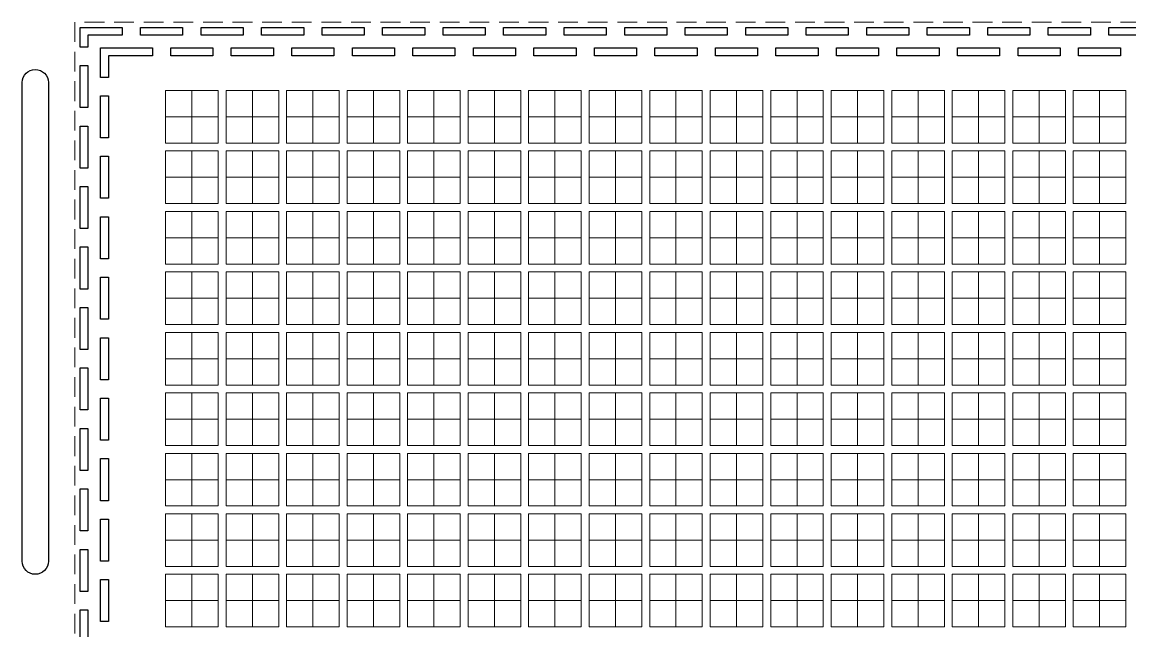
# Model space of a CAD drawing. Extents: x 421 to 684, y -247 to -113.
# Drawn here: x 552.41 to 594.51, y -161.92 to -138.77 of the extents above; entities that cross this region are included whole.
import ezdxf

# ---------------------------------------------------------------- set-up
doc = ezdxf.new("R2010")
doc.units = 0
doc.header["$LTSCALE"] = 3
doc.header["$MEASUREMENT"] = 0
for name, pattern in [('CENTER', [2, 1.25, -0.25, 0.25, -0.25]), ('HIDDEN', [0.375, 0.25, -0.125]), ('PHANTOM', [2.5, 1.25, -0.25, 0.25, -0.25, 0.25, -0.25])]:
    doc.linetypes.add(name, pattern=pattern)
for name, color, linetype, lineweight in [('CLIN', 1, 'CENTER', 15), ('HIDN', 6, 'HIDDEN', 15), ('OBJ', 3, 'Continuous', 30), ('OBJ1', 7, 'Continuous', 30), ('PHANTOM', 5, 'PHANTOM', 15)]:
    doc.layers.add(name, color=color, linetype=linetype, lineweight=lineweight)

msp = doc.modelspace()

# ---------------------------------------------------------------- linework, layer by layer
at = {"layer": 'CLIN'}
for p, q in [((558.8626, -141.3671), (558.8626, -143.3671)), ((561.1626, -141.3671), (561.1626, -143.3671)), ((563.4626, -141.3671), (563.4626, -143.3671)), ((565.7626, -141.3671), (565.7626, -143.3671)), ((568.0626, -141.3671), (568.0626, -143.3671)), ((570.3626, -141.3671), (570.3626, -143.3671)), ((572.6626, -141.3671), (572.6626, -143.3671)), ((574.9626, -141.3671), (574.9626, -143.3671)), ((577.2626, -141.3671), (577.2626, -143.3671)), ((579.5626, -141.3671), (579.5626, -143.3671)), ((581.8626, -141.3671), (581.8626, -143.3671)), ((584.1626, -141.3671), (584.1626, -143.3671)), ((586.4626, -141.3671), (586.4626, -143.3671)), ((588.7626, -141.3671), (588.7626, -143.3671)), ((591.0626, -141.3671), (591.0626, -143.3671)), ((593.3626, -141.3671), (593.3626, -143.3671)), ((557.8626, -142.3671), (559.8626, -142.3671)), ((560.1626, -142.3671), (562.1626, -142.3671)), ((562.4626, -142.3671), (564.4626, -142.3671)), ((564.7626, -142.3671), (566.7626, -142.3671)), ((567.0626, -142.3671), (569.0626, -142.3671)), ((569.3626, -142.3671), (571.3626, -142.3671)), ((571.6626, -142.3671), (573.6626, -142.3671)), ((573.9626, -142.3671), (575.9626, -142.3671)), ((576.2626, -142.3671), (578.2626, -142.3671)), ((578.5626, -142.3671), (580.5626, -142.3671)), ((580.8626, -142.3671), (582.8626, -142.3671)), ((583.1626, -142.3671), (585.1626, -142.3671)), ((585.4626, -142.3671), (587.4626, -142.3671)), ((587.7626, -142.3671), (589.7626, -142.3671)), ((590.0626, -142.3671), (592.0626, -142.3671)), ((592.3626, -142.3671), (594.3626, -142.3671)), ((558.8626, -143.6671), (558.8626, -145.6671)), ((561.1626, -143.6671), (561.1626, -145.6671)), ((563.4626, -143.6671), (563.4626, -145.6671)), ((565.7626, -143.6671), (565.7626, -145.6671)), ((568.0626, -143.6671), (568.0626, -145.6671)), ((570.3626, -143.6671), (570.3626, -145.6671)), ((572.6626, -143.6671), (572.6626, -145.6671)), ((574.9626, -143.6671), (574.9626, -145.6671)), ((577.2626, -143.6671), (577.2626, -145.6671)), ((579.5626, -143.6671), (579.5626, -145.6671)), ((581.8626, -143.6671), (581.8626, -145.6671)), ((584.1626, -143.6671), (584.1626, -145.6671)), ((586.4626, -143.6671), (586.4626, -145.6671)), ((588.7626, -143.6671), (588.7626, -145.6671)), ((591.0626, -143.6671), (591.0626, -145.6671)), ((593.3626, -143.6671), (593.3626, -145.6671)), ((557.8626, -144.6671), (559.8626, -144.6671)), ((560.1626, -144.6671), (562.1626, -144.6671)), ((562.4626, -144.6671), (564.4626, -144.6671)), ((564.7626, -144.6671), (566.7626, -144.6671)), ((567.0626, -144.6671), (569.0626, -144.6671)), ((569.3626, -144.6671), (571.3626, -144.6671)), ((571.6626, -144.6671), (573.6626, -144.6671)), ((573.9626, -144.6671), (575.9626, -144.6671)), ((576.2626, -144.6671), (578.2626, -144.6671)), ((578.5626, -144.6671), (580.5626, -144.6671)), ((580.8626, -144.6671), (582.8626, -144.6671)), ((583.1626, -144.6671), (585.1626, -144.6671)), ((585.4626, -144.6671), (587.4626, -144.6671)), ((587.7626, -144.6671), (589.7626, -144.6671)), ((590.0626, -144.6671), (592.0626, -144.6671)), ((592.3626, -144.6671), (594.3626, -144.6671)), ((558.8626, -145.9671), (558.8626, -147.9671)), ((561.1626, -145.9671), (561.1626, -147.9671)), ((563.4626, -145.9671), (563.4626, -147.9671)), ((565.7626, -145.9671), (565.7626, -147.9671)), ((568.0626, -145.9671), (568.0626, -147.9671)), ((570.3626, -145.9671), (570.3626, -147.9671)), ((572.6626, -145.9671), (572.6626, -147.9671)), ((574.9626, -145.9671), (574.9626, -147.9671)), ((577.2626, -145.9671), (577.2626, -147.9671)), ((579.5626, -145.9671), (579.5626, -147.9671)), ((581.8626, -145.9671), (581.8626, -147.9671)), ((584.1626, -145.9671), (584.1626, -147.9671)), ((586.4626, -145.9671), (586.4626, -147.9671)), ((588.7626, -145.9671), (588.7626, -147.9671)), ((591.0626, -145.9671), (591.0626, -147.9671)), ((593.3626, -145.9671), (593.3626, -147.9671)), ((557.8626, -146.9671), (559.8626, -146.9671)), ((560.1626, -146.9671), (562.1626, -146.9671)), ((562.4626, -146.9671), (564.4626, -146.9671)), ((564.7626, -146.9671), (566.7626, -146.9671)), ((567.0626, -146.9671), (569.0626, -146.9671)), ((569.3626, -146.9671), (571.3626, -146.9671)), ((571.6626, -146.9671), (573.6626, -146.9671)), ((573.9626, -146.9671), (575.9626, -146.9671)), ((576.2626, -146.9671), (578.2626, -146.9671)), ((578.5626, -146.9671), (580.5626, -146.9671)), ((580.8626, -146.9671), (582.8626, -146.9671)), ((583.1626, -146.9671), (585.1626, -146.9671)), ((585.4626, -146.9671), (587.4626, -146.9671)), ((587.7626, -146.9671), (589.7626, -146.9671)), ((590.0626, -146.9671), (592.0626, -146.9671)), ((592.3626, -146.9671), (594.3626, -146.9671)), ((558.8626, -148.2671), (558.8626, -150.2671)), ((561.1626, -148.2671), (561.1626, -150.2671)), ((563.4626, -148.2671), (563.4626, -150.2671)), ((565.7626, -148.2671), (565.7626, -150.2671)), ((568.0626, -148.2671), (568.0626, -150.2671)), ((570.3626, -148.2671), (570.3626, -150.2671)), ((572.6626, -148.2671), (572.6626, -150.2671)), ((574.9626, -148.2671), (574.9626, -150.2671)), ((577.2626, -148.2671), (577.2626, -150.2671)), ((579.5626, -148.2671), (579.5626, -150.2671)), ((581.8626, -148.2671), (581.8626, -150.2671)), ((584.1626, -148.2671), (584.1626, -150.2671)), ((586.4626, -148.2671), (586.4626, -150.2671)), ((588.7626, -148.2671), (588.7626, -150.2671)), ((591.0626, -148.2671), (591.0626, -150.2671)), ((593.3626, -148.2671), (593.3626, -150.2671)), ((557.8626, -149.2671), (559.8626, -149.2671)), ((560.1626, -149.2671), (562.1626, -149.2671)), ((562.4626, -149.2671), (564.4626, -149.2671)), ((564.7626, -149.2671), (566.7626, -149.2671)), ((567.0626, -149.2671), (569.0626, -149.2671)), ((569.3626, -149.2671), (571.3626, -149.2671)), ((571.6626, -149.2671), (573.6626, -149.2671)), ((573.9626, -149.2671), (575.9626, -149.2671)), ((576.2626, -149.2671), (578.2626, -149.2671)), ((578.5626, -149.2671), (580.5626, -149.2671)), ((580.8626, -149.2671), (582.8626, -149.2671)), ((583.1626, -149.2671), (585.1626, -149.2671)), ((585.4626, -149.2671), (587.4626, -149.2671)), ((587.7626, -149.2671), (589.7626, -149.2671)), ((590.0626, -149.2671), (592.0626, -149.2671)), ((592.3626, -149.2671), (594.3626, -149.2671)), ((558.8626, -150.5671), (558.8626, -152.5671)), ((561.1626, -150.5671), (561.1626, -152.5671)), ((563.4626, -150.5671), (563.4626, -152.5671)), ((565.7626, -150.5671), (565.7626, -152.5671)), ((568.0626, -150.5671), (568.0626, -152.5671)), ((570.3626, -150.5671), (570.3626, -152.5671)), ((572.6626, -150.5671), (572.6626, -152.5671)), ((574.9626, -150.5671), (574.9626, -152.5671)), ((577.2626, -150.5671), (577.2626, -152.5671)), ((579.5626, -150.5671), (579.5626, -152.5671)), ((581.8626, -150.5671), (581.8626, -152.5671)), ((584.1626, -150.5671), (584.1626, -152.5671)), ((586.4626, -150.5671), (586.4626, -152.5671)), ((588.7626, -150.5671), (588.7626, -152.5671)), ((591.0626, -150.5671), (591.0626, -152.5671)), ((593.3626, -150.5671), (593.3626, -152.5671)), ((557.8626, -151.5671), (559.8626, -151.5671)), ((560.1626, -151.5671), (562.1626, -151.5671)), ((562.4626, -151.5671), (564.4626, -151.5671)), ((564.7626, -151.5671), (566.7626, -151.5671)), ((567.0626, -151.5671), (569.0626, -151.5671)), ((569.3626, -151.5671), (571.3626, -151.5671)), ((571.6626, -151.5671), (573.6626, -151.5671)), ((573.9626, -151.5671), (575.9626, -151.5671)), ((576.2626, -151.5671), (578.2626, -151.5671)), ((578.5626, -151.5671), (580.5626, -151.5671)), ((580.8626, -151.5671), (582.8626, -151.5671)), ((583.1626, -151.5671), (585.1626, -151.5671)), ((585.4626, -151.5671), (587.4626, -151.5671)), ((587.7626, -151.5671), (589.7626, -151.5671)), ((590.0626, -151.5671), (592.0626, -151.5671)), ((592.3626, -151.5671), (594.3626, -151.5671)), ((558.8626, -152.8671), (558.8626, -154.8671)), ((561.1626, -152.8671), (561.1626, -154.8671)), ((563.4626, -152.8671), (563.4626, -154.8671)), ((565.7626, -152.8671), (565.7626, -154.8671)), ((568.0626, -152.8671), (568.0626, -154.8671)), ((570.3626, -152.8671), (570.3626, -154.8671)), ((572.6626, -152.8671), (572.6626, -154.8671)), ((574.9626, -152.8671), (574.9626, -154.8671)), ((577.2626, -152.8671), (577.2626, -154.8671)), ((579.5626, -152.8671), (579.5626, -154.8671)), ((581.8626, -152.8671), (581.8626, -154.8671)), ((584.1626, -152.8671), (584.1626, -154.8671)), ((586.4626, -152.8671), (586.4626, -154.8671)), ((588.7626, -152.8671), (588.7626, -154.8671)), ((591.0626, -152.8671), (591.0626, -154.8671)), ((593.3626, -152.8671), (593.3626, -154.8671)), ((557.8626, -153.8671), (559.8626, -153.8671)), ((560.1626, -153.8671), (562.1626, -153.8671)), ((562.4626, -153.8671), (564.4626, -153.8671)), ((564.7626, -153.8671), (566.7626, -153.8671)), ((567.0626, -153.8671), (569.0626, -153.8671)), ((569.3626, -153.8671), (571.3626, -153.8671)), ((571.6626, -153.8671), (573.6626, -153.8671)), ((573.9626, -153.8671), (575.9626, -153.8671)), ((576.2626, -153.8671), (578.2626, -153.8671)), ((578.5626, -153.8671), (580.5626, -153.8671)), ((580.8626, -153.8671), (582.8626, -153.8671)), ((583.1626, -153.8671), (585.1626, -153.8671)), ((585.4626, -153.8671), (587.4626, -153.8671)), ((587.7626, -153.8671), (589.7626, -153.8671)), ((590.0626, -153.8671), (592.0626, -153.8671)), ((592.3626, -153.8671), (594.3626, -153.8671)), ((558.8626, -155.1671), (558.8626, -157.1671)), ((561.1626, -155.1671), (561.1626, -157.1671)), ((563.4626, -155.1671), (563.4626, -157.1671)), ((565.7626, -155.1671), (565.7626, -157.1671)), ((568.0626, -155.1671), (568.0626, -157.1671)), ((570.3626, -155.1671), (570.3626, -157.1671)), ((572.6626, -155.1671), (572.6626, -157.1671)), ((574.9626, -155.1671), (574.9626, -157.1671)), ((577.2626, -155.1671), (577.2626, -157.1671)), ((579.5626, -155.1671), (579.5626, -157.1671)), ((581.8626, -155.1671), (581.8626, -157.1671)), ((584.1626, -155.1671), (584.1626, -157.1671)), ((586.4626, -155.1671), (586.4626, -157.1671)), ((588.7626, -155.1671), (588.7626, -157.1671)), ((591.0626, -155.1671), (591.0626, -157.1671)), ((593.3626, -155.1671), (593.3626, -157.1671)), ((557.8626, -156.1671), (559.8626, -156.1671)), ((560.1626, -156.1671), (562.1626, -156.1671)), ((562.4626, -156.1671), (564.4626, -156.1671)), ((564.7626, -156.1671), (566.7626, -156.1671)), ((567.0626, -156.1671), (569.0626, -156.1671)), ((569.3626, -156.1671), (571.3626, -156.1671)), ((571.6626, -156.1671), (573.6626, -156.1671)), ((573.9626, -156.1671), (575.9626, -156.1671)), ((576.2626, -156.1671), (578.2626, -156.1671)), ((578.5626, -156.1671), (580.5626, -156.1671)), ((580.8626, -156.1671), (582.8626, -156.1671)), ((583.1626, -156.1671), (585.1626, -156.1671)), ((585.4626, -156.1671), (587.4626, -156.1671)), ((587.7626, -156.1671), (589.7626, -156.1671)), ((590.0626, -156.1671), (592.0626, -156.1671)), ((592.3626, -156.1671), (594.3626, -156.1671)), ((558.8626, -157.4671), (558.8626, -159.4671)), ((561.1626, -157.4671), (561.1626, -159.4671)), ((563.4626, -157.4671), (563.4626, -159.4671)), ((565.7626, -157.4671), (565.7626, -159.4671)), ((568.0626, -157.4671), (568.0626, -159.4671)), ((570.3626, -157.4671), (570.3626, -159.4671)), ((572.6626, -157.4671), (572.6626, -159.4671)), ((574.9626, -157.4671), (574.9626, -159.4671)), ((577.2626, -157.4671), (577.2626, -159.4671)), ((579.5626, -157.4671), (579.5626, -159.4671)), ((581.8626, -157.4671), (581.8626, -159.4671)), ((584.1626, -157.4671), (584.1626, -159.4671)), ((586.4626, -157.4671), (586.4626, -159.4671)), ((588.7626, -157.4671), (588.7626, -159.4671)), ((591.0626, -157.4671), (591.0626, -159.4671)), ((593.3626, -157.4671), (593.3626, -159.4671)), ((557.8626, -158.4671), (559.8626, -158.4671)), ((560.1626, -158.4671), (562.1626, -158.4671)), ((562.4626, -158.4671), (564.4626, -158.4671)), ((564.7626, -158.4671), (566.7626, -158.4671)), ((567.0626, -158.4671), (569.0626, -158.4671)), ((569.3626, -158.4671), (571.3626, -158.4671)), ((571.6626, -158.4671), (573.6626, -158.4671)), ((573.9626, -158.4671), (575.9626, -158.4671)), ((576.2626, -158.4671), (578.2626, -158.4671)), ((578.5626, -158.4671), (580.5626, -158.4671)), ((580.8626, -158.4671), (582.8626, -158.4671)), ((583.1626, -158.4671), (585.1626, -158.4671)), ((585.4626, -158.4671), (587.4626, -158.4671)), ((587.7626, -158.4671), (589.7626, -158.4671)), ((590.0626, -158.4671), (592.0626, -158.4671)), ((592.3626, -158.4671), (594.3626, -158.4671)), ((558.8626, -159.7671), (558.8626, -161.7671)), ((561.1626, -159.7671), (561.1626, -161.7671)), ((563.4626, -159.7671), (563.4626, -161.7671)), ((565.7626, -159.7671), (565.7626, -161.7671)), ((568.0626, -159.7671), (568.0626, -161.7671)), ((570.3626, -159.7671), (570.3626, -161.7671)), ((572.6626, -159.7671), (572.6626, -161.7671)), ((574.9626, -159.7671), (574.9626, -161.7671)), ((577.2626, -159.7671), (577.2626, -161.7671)), ((579.5626, -159.7671), (579.5626, -161.7671)), ((581.8626, -159.7671), (581.8626, -161.7671)), ((584.1626, -159.7671), (584.1626, -161.7671)), ((586.4626, -159.7671), (586.4626, -161.7671)), ((588.7626, -159.7671), (588.7626, -161.7671)), ((591.0626, -159.7671), (591.0626, -161.7671)), ((593.3626, -159.7671), (593.3626, -161.7671)), ((557.8626, -160.7671), (559.8626, -160.7671)), ((560.1626, -160.7671), (562.1626, -160.7671)), ((562.4626, -160.7671), (564.4626, -160.7671)), ((564.7626, -160.7671), (566.7626, -160.7671)), ((567.0626, -160.7671), (569.0626, -160.7671)), ((569.3626, -160.7671), (571.3626, -160.7671)), ((571.6626, -160.7671), (573.6626, -160.7671)), ((573.9626, -160.7671), (575.9626, -160.7671)), ((576.2626, -160.7671), (578.2626, -160.7671)), ((578.5626, -160.7671), (580.5626, -160.7671)), ((580.8626, -160.7671), (582.8626, -160.7671)), ((583.1626, -160.7671), (585.1626, -160.7671)), ((585.4626, -160.7671), (587.4626, -160.7671)), ((587.7626, -160.7671), (589.7626, -160.7671)), ((590.0626, -160.7671), (592.0626, -160.7671)), ((592.3626, -160.7671), (594.3626, -160.7671))]:
    msp.add_line(p, q, dxfattribs=at)
at = {"layer": 'HIDN'}
msp.add_lwpolyline([(671.4126, -138.7671), (554.4126, -138.7671), (554.4126, -205.7671), (671.4126, -205.7671)], close=True, dxfattribs=at)
at = {"layer": 'OBJ'}
msp.add_lwpolyline([(552.4126, -141.0671, -1), (553.4126, -141.0671), (553.4126, -159.2671, -1), (552.4126, -159.2671)], format="xyb", close=True, dxfattribs=at)
at = {"layer": 'OBJ1'}
for p, q in [((554.6126, -139.7171), (554.6126, -138.9671)), ((554.6126, -138.9671), (556.2126, -138.9671)), ((554.9126, -139.2671), (554.9126, -139.7171)), ((556.2126, -139.2671), (554.9126, -139.2671)), ((556.2126, -138.9671), (556.2126, -139.2671)), ((554.9126, -139.7171), (554.6126, -139.7171)), ((555.3946, -140.8671), (555.3946, -139.7491)), ((555.3946, -139.7491), (557.3626, -139.7491)), ((557.3626, -139.7491), (557.3626, -140.0491)), ((555.6946, -140.0491), (555.6946, -140.8671)), ((557.3626, -140.0491), (555.6946, -140.0491)), ((555.6946, -140.8671), (555.3946, -140.8671))]:
    msp.add_line(p, q, dxfattribs=at)
for points in [[(558.5126, -139.2671), (556.9126, -139.2671), (556.9126, -138.9671), (558.5126, -138.9671)], [(560.8126, -139.2671), (559.2126, -139.2671), (559.2126, -138.9671), (560.8126, -138.9671)], [(563.1126, -139.2671), (561.5126, -139.2671), (561.5126, -138.9671), (563.1126, -138.9671)], [(565.4126, -139.2671), (563.8126, -139.2671), (563.8126, -138.9671), (565.4126, -138.9671)], [(567.7126, -139.2671), (566.1126, -139.2671), (566.1126, -138.9671), (567.7126, -138.9671)], [(570.0126, -139.2671), (568.4126, -139.2671), (568.4126, -138.9671), (570.0126, -138.9671)], [(572.3126, -139.2671), (570.7126, -139.2671), (570.7126, -138.9671), (572.3126, -138.9671)], [(574.6126, -139.2671), (573.0126, -139.2671), (573.0126, -138.9671), (574.6126, -138.9671)], [(576.9126, -139.2671), (575.3126, -139.2671), (575.3126, -138.9671), (576.9126, -138.9671)], [(579.2126, -139.2671), (577.6126, -139.2671), (577.6126, -138.9671), (579.2126, -138.9671)], [(581.5126, -139.2671), (579.9126, -139.2671), (579.9126, -138.9671), (581.5126, -138.9671)], [(583.8126, -139.2671), (582.2126, -139.2671), (582.2126, -138.9671), (583.8126, -138.9671)], [(586.1126, -139.2671), (584.5126, -139.2671), (584.5126, -138.9671), (586.1126, -138.9671)], [(588.4126, -139.2671), (586.8126, -139.2671), (586.8126, -138.9671), (588.4126, -138.9671)], [(590.7126, -139.2671), (589.1126, -139.2671), (589.1126, -138.9671), (590.7126, -138.9671)], [(593.0126, -139.2671), (591.4126, -139.2671), (591.4126, -138.9671), (593.0126, -138.9671)], [(595.3126, -139.2671), (593.7126, -139.2671), (593.7126, -138.9671), (595.3126, -138.9671)], [(559.6626, -140.0491), (558.0626, -140.0491), (558.0626, -139.7491), (559.6626, -139.7491)], [(561.9626, -140.0491), (560.3626, -140.0491), (560.3626, -139.7491), (561.9626, -139.7491)], [(564.2626, -140.0491), (562.6626, -140.0491), (562.6626, -139.7491), (564.2626, -139.7491)], [(566.5626, -140.0491), (564.9626, -140.0491), (564.9626, -139.7491), (566.5626, -139.7491)], [(568.8626, -140.0491), (567.2626, -140.0491), (567.2626, -139.7491), (568.8626, -139.7491)], [(571.1626, -140.0491), (569.5626, -140.0491), (569.5626, -139.7491), (571.1626, -139.7491)], [(573.4626, -140.0491), (571.8626, -140.0491), (571.8626, -139.7491), (573.4626, -139.7491)], [(575.7626, -140.0491), (574.1626, -140.0491), (574.1626, -139.7491), (575.7626, -139.7491)], [(578.0626, -140.0491), (576.4626, -140.0491), (576.4626, -139.7491), (578.0626, -139.7491)], [(580.3626, -140.0491), (578.7626, -140.0491), (578.7626, -139.7491), (580.3626, -139.7491)], [(582.6626, -140.0491), (581.0626, -140.0491), (581.0626, -139.7491), (582.6626, -139.7491)], [(584.9626, -140.0491), (583.3626, -140.0491), (583.3626, -139.7491), (584.9626, -139.7491)], [(587.2626, -140.0491), (585.6626, -140.0491), (585.6626, -139.7491), (587.2626, -139.7491)], [(589.5626, -140.0491), (587.9626, -140.0491), (587.9626, -139.7491), (589.5626, -139.7491)], [(591.8626, -140.0491), (590.2626, -140.0491), (590.2626, -139.7491), (591.8626, -139.7491)], [(594.1626, -140.0491), (592.5626, -140.0491), (592.5626, -139.7491), (594.1626, -139.7491)], [(554.6126, -140.4171), (554.9126, -140.4171), (554.9126, -142.0171), (554.6126, -142.0171)], [(555.3946, -141.5671), (555.6946, -141.5671), (555.6946, -143.1671), (555.3946, -143.1671)], [(554.6126, -142.7171), (554.9126, -142.7171), (554.9126, -144.3171), (554.6126, -144.3171)], [(555.3946, -143.8671), (555.6946, -143.8671), (555.6946, -145.4671), (555.3946, -145.4671)], [(554.6126, -145.0171), (554.9126, -145.0171), (554.9126, -146.6171), (554.6126, -146.6171)], [(555.3946, -146.1671), (555.6946, -146.1671), (555.6946, -147.7671), (555.3946, -147.7671)], [(554.6126, -147.3171), (554.9126, -147.3171), (554.9126, -148.9171), (554.6126, -148.9171)], [(555.3946, -148.4671), (555.6946, -148.4671), (555.6946, -150.0671), (555.3946, -150.0671)], [(554.6126, -149.6171), (554.9126, -149.6171), (554.9126, -151.2171), (554.6126, -151.2171)], [(555.3946, -150.7671), (555.6946, -150.7671), (555.6946, -152.3671), (555.3946, -152.3671)], [(554.6126, -151.9171), (554.9126, -151.9171), (554.9126, -153.5171), (554.6126, -153.5171)], [(555.3946, -153.0671), (555.6946, -153.0671), (555.6946, -154.6671), (555.3946, -154.6671)], [(554.6126, -154.2171), (554.9126, -154.2171), (554.9126, -155.8171), (554.6126, -155.8171)], [(555.3946, -155.3671), (555.6946, -155.3671), (555.6946, -156.9671), (555.3946, -156.9671)], [(554.6126, -156.5171), (554.9126, -156.5171), (554.9126, -158.1171), (554.6126, -158.1171)], [(555.3946, -157.6671), (555.6946, -157.6671), (555.6946, -159.2671), (555.3946, -159.2671)], [(554.6126, -158.8171), (554.9126, -158.8171), (554.9126, -160.4171), (554.6126, -160.4171)], [(555.3946, -159.9671), (555.6946, -159.9671), (555.6946, -161.5671), (555.3946, -161.5671)], [(554.6126, -161.1171), (554.9126, -161.1171), (554.9126, -162.7171), (554.6126, -162.7171)]]:
    msp.add_lwpolyline(points, close=True, dxfattribs=at)
at = {"layer": 'PHANTOM'}
for points in [[(557.8626, -141.3671), (559.8626, -141.3671), (559.8626, -143.3671), (557.8626, -143.3671)], [(560.1626, -141.3671), (562.1626, -141.3671), (562.1626, -143.3671), (560.1626, -143.3671)], [(562.4626, -141.3671), (564.4626, -141.3671), (564.4626, -143.3671), (562.4626, -143.3671)], [(564.7626, -141.3671), (566.7626, -141.3671), (566.7626, -143.3671), (564.7626, -143.3671)], [(567.0626, -141.3671), (569.0626, -141.3671), (569.0626, -143.3671), (567.0626, -143.3671)], [(569.3626, -141.3671), (571.3626, -141.3671), (571.3626, -143.3671), (569.3626, -143.3671)], [(571.6626, -141.3671), (573.6626, -141.3671), (573.6626, -143.3671), (571.6626, -143.3671)], [(573.9626, -141.3671), (575.9626, -141.3671), (575.9626, -143.3671), (573.9626, -143.3671)], [(576.2626, -141.3671), (578.2626, -141.3671), (578.2626, -143.3671), (576.2626, -143.3671)], [(578.5626, -141.3671), (580.5626, -141.3671), (580.5626, -143.3671), (578.5626, -143.3671)], [(580.8626, -141.3671), (582.8626, -141.3671), (582.8626, -143.3671), (580.8626, -143.3671)], [(583.1626, -141.3671), (585.1626, -141.3671), (585.1626, -143.3671), (583.1626, -143.3671)], [(585.4626, -141.3671), (587.4626, -141.3671), (587.4626, -143.3671), (585.4626, -143.3671)], [(587.7626, -141.3671), (589.7626, -141.3671), (589.7626, -143.3671), (587.7626, -143.3671)], [(590.0626, -141.3671), (592.0626, -141.3671), (592.0626, -143.3671), (590.0626, -143.3671)], [(592.3626, -141.3671), (594.3626, -141.3671), (594.3626, -143.3671), (592.3626, -143.3671)], [(557.8626, -143.6671), (559.8626, -143.6671), (559.8626, -145.6671), (557.8626, -145.6671)], [(560.1626, -143.6671), (562.1626, -143.6671), (562.1626, -145.6671), (560.1626, -145.6671)], [(562.4626, -143.6671), (564.4626, -143.6671), (564.4626, -145.6671), (562.4626, -145.6671)], [(564.7626, -143.6671), (566.7626, -143.6671), (566.7626, -145.6671), (564.7626, -145.6671)], [(567.0626, -143.6671), (569.0626, -143.6671), (569.0626, -145.6671), (567.0626, -145.6671)], [(569.3626, -143.6671), (571.3626, -143.6671), (571.3626, -145.6671), (569.3626, -145.6671)], [(571.6626, -143.6671), (573.6626, -143.6671), (573.6626, -145.6671), (571.6626, -145.6671)], [(573.9626, -143.6671), (575.9626, -143.6671), (575.9626, -145.6671), (573.9626, -145.6671)], [(576.2626, -143.6671), (578.2626, -143.6671), (578.2626, -145.6671), (576.2626, -145.6671)], [(578.5626, -143.6671), (580.5626, -143.6671), (580.5626, -145.6671), (578.5626, -145.6671)], [(580.8626, -143.6671), (582.8626, -143.6671), (582.8626, -145.6671), (580.8626, -145.6671)], [(583.1626, -143.6671), (585.1626, -143.6671), (585.1626, -145.6671), (583.1626, -145.6671)], [(585.4626, -143.6671), (587.4626, -143.6671), (587.4626, -145.6671), (585.4626, -145.6671)], [(587.7626, -143.6671), (589.7626, -143.6671), (589.7626, -145.6671), (587.7626, -145.6671)], [(590.0626, -143.6671), (592.0626, -143.6671), (592.0626, -145.6671), (590.0626, -145.6671)], [(592.3626, -143.6671), (594.3626, -143.6671), (594.3626, -145.6671), (592.3626, -145.6671)], [(557.8626, -145.9671), (559.8626, -145.9671), (559.8626, -147.9671), (557.8626, -147.9671)], [(560.1626, -145.9671), (562.1626, -145.9671), (562.1626, -147.9671), (560.1626, -147.9671)], [(562.4626, -145.9671), (564.4626, -145.9671), (564.4626, -147.9671), (562.4626, -147.9671)], [(564.7626, -145.9671), (566.7626, -145.9671), (566.7626, -147.9671), (564.7626, -147.9671)], [(567.0626, -145.9671), (569.0626, -145.9671), (569.0626, -147.9671), (567.0626, -147.9671)], [(569.3626, -145.9671), (571.3626, -145.9671), (571.3626, -147.9671), (569.3626, -147.9671)], [(571.6626, -145.9671), (573.6626, -145.9671), (573.6626, -147.9671), (571.6626, -147.9671)], [(573.9626, -145.9671), (575.9626, -145.9671), (575.9626, -147.9671), (573.9626, -147.9671)], [(576.2626, -145.9671), (578.2626, -145.9671), (578.2626, -147.9671), (576.2626, -147.9671)], [(578.5626, -145.9671), (580.5626, -145.9671), (580.5626, -147.9671), (578.5626, -147.9671)], [(580.8626, -145.9671), (582.8626, -145.9671), (582.8626, -147.9671), (580.8626, -147.9671)], [(583.1626, -145.9671), (585.1626, -145.9671), (585.1626, -147.9671), (583.1626, -147.9671)], [(585.4626, -145.9671), (587.4626, -145.9671), (587.4626, -147.9671), (585.4626, -147.9671)], [(587.7626, -145.9671), (589.7626, -145.9671), (589.7626, -147.9671), (587.7626, -147.9671)], [(590.0626, -145.9671), (592.0626, -145.9671), (592.0626, -147.9671), (590.0626, -147.9671)], [(592.3626, -145.9671), (594.3626, -145.9671), (594.3626, -147.9671), (592.3626, -147.9671)], [(557.8626, -148.2671), (559.8626, -148.2671), (559.8626, -150.2671), (557.8626, -150.2671)], [(560.1626, -148.2671), (562.1626, -148.2671), (562.1626, -150.2671), (560.1626, -150.2671)], [(562.4626, -148.2671), (564.4626, -148.2671), (564.4626, -150.2671), (562.4626, -150.2671)], [(564.7626, -148.2671), (566.7626, -148.2671), (566.7626, -150.2671), (564.7626, -150.2671)], [(567.0626, -148.2671), (569.0626, -148.2671), (569.0626, -150.2671), (567.0626, -150.2671)], [(569.3626, -148.2671), (571.3626, -148.2671), (571.3626, -150.2671), (569.3626, -150.2671)], [(571.6626, -148.2671), (573.6626, -148.2671), (573.6626, -150.2671), (571.6626, -150.2671)], [(573.9626, -148.2671), (575.9626, -148.2671), (575.9626, -150.2671), (573.9626, -150.2671)], [(576.2626, -148.2671), (578.2626, -148.2671), (578.2626, -150.2671), (576.2626, -150.2671)], [(578.5626, -148.2671), (580.5626, -148.2671), (580.5626, -150.2671), (578.5626, -150.2671)], [(580.8626, -148.2671), (582.8626, -148.2671), (582.8626, -150.2671), (580.8626, -150.2671)], [(583.1626, -148.2671), (585.1626, -148.2671), (585.1626, -150.2671), (583.1626, -150.2671)], [(585.4626, -148.2671), (587.4626, -148.2671), (587.4626, -150.2671), (585.4626, -150.2671)], [(587.7626, -148.2671), (589.7626, -148.2671), (589.7626, -150.2671), (587.7626, -150.2671)], [(590.0626, -148.2671), (592.0626, -148.2671), (592.0626, -150.2671), (590.0626, -150.2671)], [(592.3626, -148.2671), (594.3626, -148.2671), (594.3626, -150.2671), (592.3626, -150.2671)], [(557.8626, -150.5671), (559.8626, -150.5671), (559.8626, -152.5671), (557.8626, -152.5671)], [(560.1626, -150.5671), (562.1626, -150.5671), (562.1626, -152.5671), (560.1626, -152.5671)], [(562.4626, -150.5671), (564.4626, -150.5671), (564.4626, -152.5671), (562.4626, -152.5671)], [(564.7626, -150.5671), (566.7626, -150.5671), (566.7626, -152.5671), (564.7626, -152.5671)], [(567.0626, -150.5671), (569.0626, -150.5671), (569.0626, -152.5671), (567.0626, -152.5671)], [(569.3626, -150.5671), (571.3626, -150.5671), (571.3626, -152.5671), (569.3626, -152.5671)], [(571.6626, -150.5671), (573.6626, -150.5671), (573.6626, -152.5671), (571.6626, -152.5671)], [(573.9626, -150.5671), (575.9626, -150.5671), (575.9626, -152.5671), (573.9626, -152.5671)], [(576.2626, -150.5671), (578.2626, -150.5671), (578.2626, -152.5671), (576.2626, -152.5671)], [(578.5626, -150.5671), (580.5626, -150.5671), (580.5626, -152.5671), (578.5626, -152.5671)], [(580.8626, -150.5671), (582.8626, -150.5671), (582.8626, -152.5671), (580.8626, -152.5671)], [(583.1626, -150.5671), (585.1626, -150.5671), (585.1626, -152.5671), (583.1626, -152.5671)], [(585.4626, -150.5671), (587.4626, -150.5671), (587.4626, -152.5671), (585.4626, -152.5671)], [(587.7626, -150.5671), (589.7626, -150.5671), (589.7626, -152.5671), (587.7626, -152.5671)], [(590.0626, -150.5671), (592.0626, -150.5671), (592.0626, -152.5671), (590.0626, -152.5671)], [(592.3626, -150.5671), (594.3626, -150.5671), (594.3626, -152.5671), (592.3626, -152.5671)], [(557.8626, -152.8671), (559.8626, -152.8671), (559.8626, -154.8671), (557.8626, -154.8671)], [(560.1626, -152.8671), (562.1626, -152.8671), (562.1626, -154.8671), (560.1626, -154.8671)], [(562.4626, -152.8671), (564.4626, -152.8671), (564.4626, -154.8671), (562.4626, -154.8671)], [(564.7626, -152.8671), (566.7626, -152.8671), (566.7626, -154.8671), (564.7626, -154.8671)], [(567.0626, -152.8671), (569.0626, -152.8671), (569.0626, -154.8671), (567.0626, -154.8671)], [(569.3626, -152.8671), (571.3626, -152.8671), (571.3626, -154.8671), (569.3626, -154.8671)], [(571.6626, -152.8671), (573.6626, -152.8671), (573.6626, -154.8671), (571.6626, -154.8671)], [(573.9626, -152.8671), (575.9626, -152.8671), (575.9626, -154.8671), (573.9626, -154.8671)], [(576.2626, -152.8671), (578.2626, -152.8671), (578.2626, -154.8671), (576.2626, -154.8671)], [(578.5626, -152.8671), (580.5626, -152.8671), (580.5626, -154.8671), (578.5626, -154.8671)], [(580.8626, -152.8671), (582.8626, -152.8671), (582.8626, -154.8671), (580.8626, -154.8671)], [(583.1626, -152.8671), (585.1626, -152.8671), (585.1626, -154.8671), (583.1626, -154.8671)], [(585.4626, -152.8671), (587.4626, -152.8671), (587.4626, -154.8671), (585.4626, -154.8671)], [(587.7626, -152.8671), (589.7626, -152.8671), (589.7626, -154.8671), (587.7626, -154.8671)], [(590.0626, -152.8671), (592.0626, -152.8671), (592.0626, -154.8671), (590.0626, -154.8671)], [(592.3626, -152.8671), (594.3626, -152.8671), (594.3626, -154.8671), (592.3626, -154.8671)], [(557.8626, -155.1671), (559.8626, -155.1671), (559.8626, -157.1671), (557.8626, -157.1671)], [(560.1626, -155.1671), (562.1626, -155.1671), (562.1626, -157.1671), (560.1626, -157.1671)], [(562.4626, -155.1671), (564.4626, -155.1671), (564.4626, -157.1671), (562.4626, -157.1671)], [(564.7626, -155.1671), (566.7626, -155.1671), (566.7626, -157.1671), (564.7626, -157.1671)], [(567.0626, -155.1671), (569.0626, -155.1671), (569.0626, -157.1671), (567.0626, -157.1671)], [(569.3626, -155.1671), (571.3626, -155.1671), (571.3626, -157.1671), (569.3626, -157.1671)], [(571.6626, -155.1671), (573.6626, -155.1671), (573.6626, -157.1671), (571.6626, -157.1671)], [(573.9626, -155.1671), (575.9626, -155.1671), (575.9626, -157.1671), (573.9626, -157.1671)], [(576.2626, -155.1671), (578.2626, -155.1671), (578.2626, -157.1671), (576.2626, -157.1671)], [(578.5626, -155.1671), (580.5626, -155.1671), (580.5626, -157.1671), (578.5626, -157.1671)], [(580.8626, -155.1671), (582.8626, -155.1671), (582.8626, -157.1671), (580.8626, -157.1671)], [(583.1626, -155.1671), (585.1626, -155.1671), (585.1626, -157.1671), (583.1626, -157.1671)], [(585.4626, -155.1671), (587.4626, -155.1671), (587.4626, -157.1671), (585.4626, -157.1671)], [(587.7626, -155.1671), (589.7626, -155.1671), (589.7626, -157.1671), (587.7626, -157.1671)], [(590.0626, -155.1671), (592.0626, -155.1671), (592.0626, -157.1671), (590.0626, -157.1671)], [(592.3626, -155.1671), (594.3626, -155.1671), (594.3626, -157.1671), (592.3626, -157.1671)], [(557.8626, -157.4671), (559.8626, -157.4671), (559.8626, -159.4671), (557.8626, -159.4671)], [(560.1626, -157.4671), (562.1626, -157.4671), (562.1626, -159.4671), (560.1626, -159.4671)], [(562.4626, -157.4671), (564.4626, -157.4671), (564.4626, -159.4671), (562.4626, -159.4671)], [(564.7626, -157.4671), (566.7626, -157.4671), (566.7626, -159.4671), (564.7626, -159.4671)], [(567.0626, -157.4671), (569.0626, -157.4671), (569.0626, -159.4671), (567.0626, -159.4671)], [(569.3626, -157.4671), (571.3626, -157.4671), (571.3626, -159.4671), (569.3626, -159.4671)], [(571.6626, -157.4671), (573.6626, -157.4671), (573.6626, -159.4671), (571.6626, -159.4671)], [(573.9626, -157.4671), (575.9626, -157.4671), (575.9626, -159.4671), (573.9626, -159.4671)], [(576.2626, -157.4671), (578.2626, -157.4671), (578.2626, -159.4671), (576.2626, -159.4671)], [(578.5626, -157.4671), (580.5626, -157.4671), (580.5626, -159.4671), (578.5626, -159.4671)], [(580.8626, -157.4671), (582.8626, -157.4671), (582.8626, -159.4671), (580.8626, -159.4671)], [(583.1626, -157.4671), (585.1626, -157.4671), (585.1626, -159.4671), (583.1626, -159.4671)], [(585.4626, -157.4671), (587.4626, -157.4671), (587.4626, -159.4671), (585.4626, -159.4671)], [(587.7626, -157.4671), (589.7626, -157.4671), (589.7626, -159.4671), (587.7626, -159.4671)], [(590.0626, -157.4671), (592.0626, -157.4671), (592.0626, -159.4671), (590.0626, -159.4671)], [(592.3626, -157.4671), (594.3626, -157.4671), (594.3626, -159.4671), (592.3626, -159.4671)], [(557.8626, -159.7671), (559.8626, -159.7671), (559.8626, -161.7671), (557.8626, -161.7671)], [(560.1626, -159.7671), (562.1626, -159.7671), (562.1626, -161.7671), (560.1626, -161.7671)], [(562.4626, -159.7671), (564.4626, -159.7671), (564.4626, -161.7671), (562.4626, -161.7671)], [(564.7626, -159.7671), (566.7626, -159.7671), (566.7626, -161.7671), (564.7626, -161.7671)], [(567.0626, -159.7671), (569.0626, -159.7671), (569.0626, -161.7671), (567.0626, -161.7671)], [(569.3626, -159.7671), (571.3626, -159.7671), (571.3626, -161.7671), (569.3626, -161.7671)], [(571.6626, -159.7671), (573.6626, -159.7671), (573.6626, -161.7671), (571.6626, -161.7671)], [(573.9626, -159.7671), (575.9626, -159.7671), (575.9626, -161.7671), (573.9626, -161.7671)], [(576.2626, -159.7671), (578.2626, -159.7671), (578.2626, -161.7671), (576.2626, -161.7671)], [(578.5626, -159.7671), (580.5626, -159.7671), (580.5626, -161.7671), (578.5626, -161.7671)], [(580.8626, -159.7671), (582.8626, -159.7671), (582.8626, -161.7671), (580.8626, -161.7671)], [(583.1626, -159.7671), (585.1626, -159.7671), (585.1626, -161.7671), (583.1626, -161.7671)], [(585.4626, -159.7671), (587.4626, -159.7671), (587.4626, -161.7671), (585.4626, -161.7671)], [(587.7626, -159.7671), (589.7626, -159.7671), (589.7626, -161.7671), (587.7626, -161.7671)], [(590.0626, -159.7671), (592.0626, -159.7671), (592.0626, -161.7671), (590.0626, -161.7671)], [(592.3626, -159.7671), (594.3626, -159.7671), (594.3626, -161.7671), (592.3626, -161.7671)]]:
    msp.add_lwpolyline(points, close=True, dxfattribs=at)

doc.saveas('drawing.dxf')
